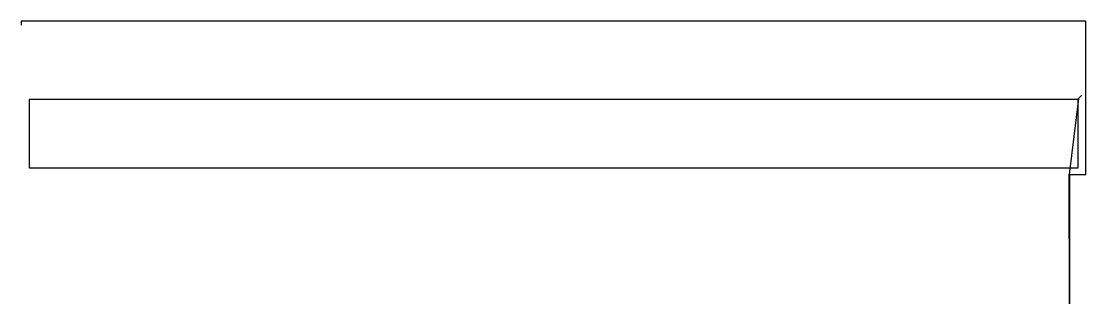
# Model space of a CAD drawing. Header units: metres. Extents: x 1412 to 8290, y 0 to 1828.
import ezdxf

# ---------------------------------------------------------------- set-up
doc = ezdxf.new("R2010")
doc.units = ezdxf.units.M

msp = doc.modelspace()

# ---------------------------------------------------------------- linework, layer by layer
at = {"layer": 'TOOL_0'}
for p, q in [((8289.957, 1828.078), (1411.733, 1828.078)), ((1411.733, 1828.078), (1411.733, 1803)), ((1411.733, 1803), (1411.733, 1802)), ((8289.957, 836.541), (8289.957, 1828.078)), ((1464.501, 878.446), (1464.501, 1324.446)), ((1464.501, 1324.446), (8239.501, 1324.446)), ((8243.037, 1327.982), (8184.001, 836.541)), ((8264.249, 1349.195), (8239.501, 1324.446)), ((8239.501, 1324.446), (8243.037, 1327.982)), ((8239.501, 1324.446), (8239.501, 878.446)), ((8239.501, 878.446), (1464.501, 878.446)), ((8184.001, 836.541), (8185.001, 836.541)), ((8185.001, 0), (8184.001, 836.541)), ((8184.001, 836.541), (8185.001, 836.541)), ((8185.001, 836.541), (8185.001, 0)), ((8185.001, 836.541), (8289.957, 836.541))]:
    msp.add_line(p, q, dxfattribs=at)

doc.saveas('drawing.dxf')
